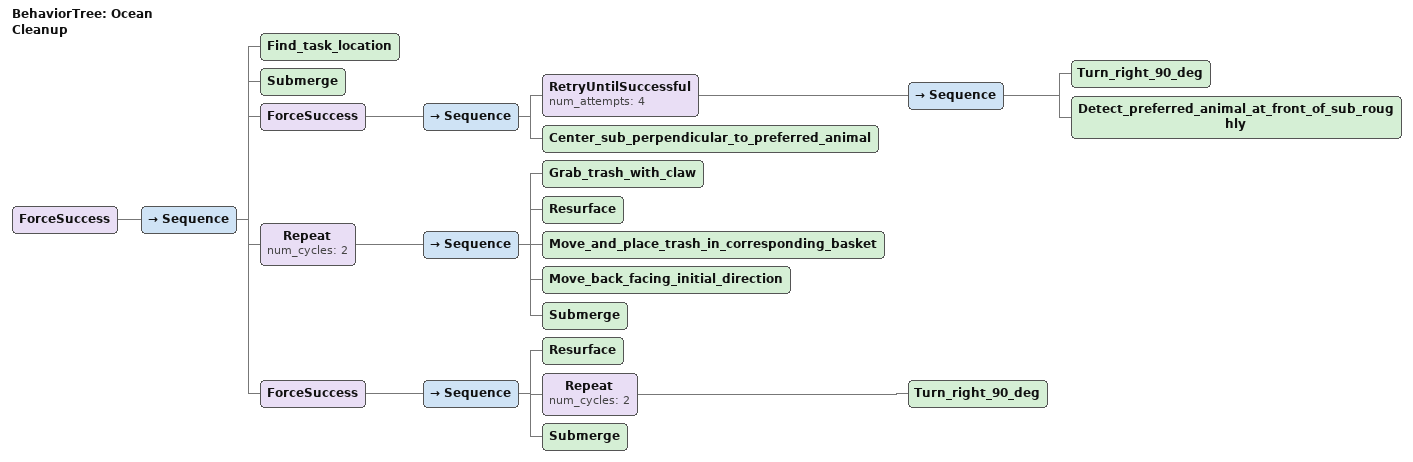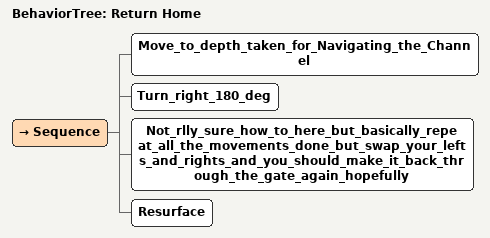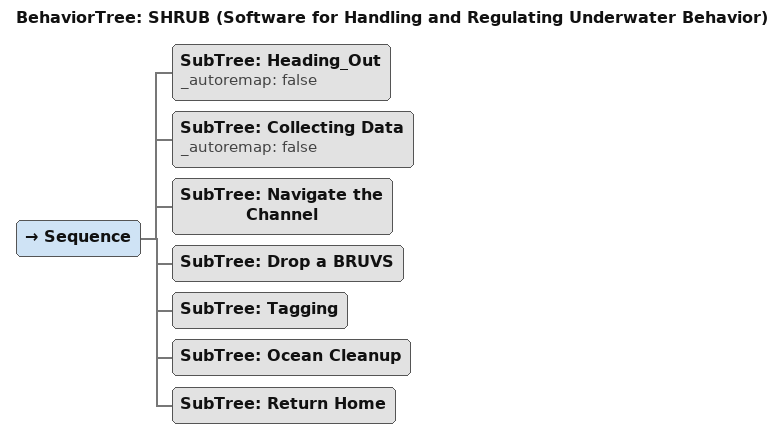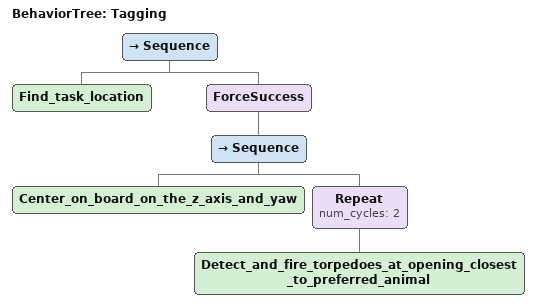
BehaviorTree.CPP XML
<BehaviorTree ID="Ocean
Cleanup">
    <ForceSuccess>
      <Sequence>
        <Find_task_location/>
        <Submerge/>
        <ForceSuccess>
          <Sequence>
            <RetryUntilSuccessful num_attempts="4">
              <Sequence>
                <Turn_right_90_deg/>
                <Detect_preferred_animal_at_front_of_sub_roughly/>
              </Sequence>
            </RetryUntilSuccessful>
            <Center_sub_perpendicular_to_preferred_animal/>
          </Sequence>
        </ForceSuccess>
        <Repeat num_cycles="2">
          <Sequence>
            <Grab_trash_with_claw/>
            <Resurface/>
            <Move_and_place_trash_in_corresponding_basket/>
            <Move_back_facing_initial_direction/>
            <Submerge/>
          </Sequence>
        </Repeat>
        <ForceSuccess>
          <Sequence>
            <Resurface/>
            <Repeat num_cycles="2">
              <Turn_right_90_deg/>
            </Repeat>
            <Submerge/>
          </Sequence>
        </ForceSuccess>
      </Sequence>
    </ForceSuccess>
  </BehaviorTree>

<BehaviorTree ID="Return Home">
  <Sequence>
    <Move_to_depth_taken_for_Navigating_the_Channel/>
    <Turn_right_180_deg/>
    <Not_rlly_sure_how_to_here_but_basically_repeat_all_the_movements_done_but_swap_your_lefts_and_rights_and_you_should_make_it_back_through_the_gate_again_hopefully/>
    <Resurface/>
  </Sequence>
</BehaviorTree>

<BehaviorTree ID="SHRUB (Software for Handling and Regulating Underwater Behavior)">
    <Sequence>
      <SubTree ID="Heading_Out" _autoremap="false"/>
      <SubTree ID="Collecting Data" _autoremap="false"/>
      <SubTree ID="Navigate the Channel"/>
      <SubTree ID="Drop a BRUVS"/>
      <SubTree ID="Tagging"/>
      <SubTree ID="Ocean
Cleanup"/>
      <SubTree ID="Return Home"/>
    </Sequence>
  </BehaviorTree>

<BehaviorTree ID="Tagging">
  <Sequence>
    <Find_task_location/>
    <ForceSuccess>
      <Sequence>
        <Center_on_board_on_the_z_axis_and_yaw/>
        <Repeat num_cycles="2">
          <Detect_and_fire_torpedoes_at_opening_closest_to_preferred_animal/>
        </Repeat>
      </Sequence>
    </ForceSuccess>
  </Sequence>
</BehaviorTree>
